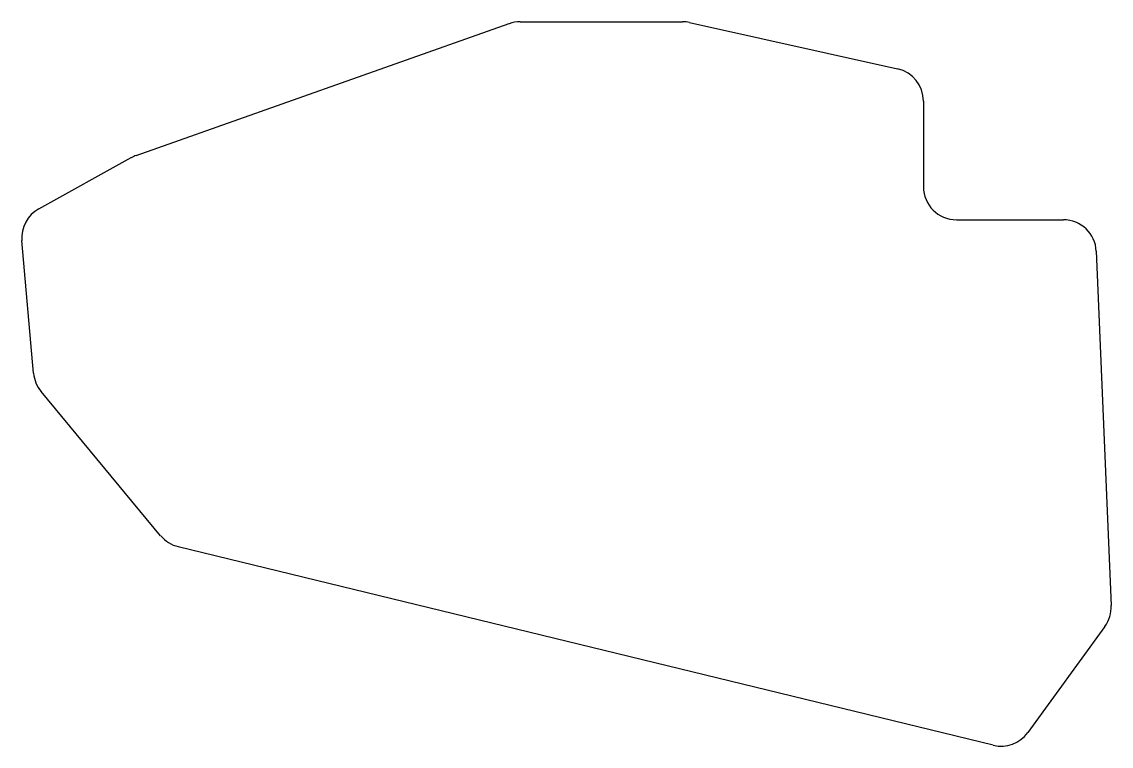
# Model space of a CAD drawing. Header units: millimetres. Extents: x 42 to 207, y -130 to -20.
import ezdxf

# ---------------------------------------------------------------- set-up
doc = ezdxf.new("R2010")
doc.units = ezdxf.units.MM

msp = doc.modelspace()

# ---------------------------------------------------------------- linework, layer by layer
for p, q in [((59.15, -40.39), (115.69, -20.42)), ((117.35, -20.14), (141.95, -20.14)), ((143.03, -20.26), (174.58, -27.27)), ((178.49, -32.15), (178.49, -45.14)), ((44.37, -48.5), (58.39, -40.73)), ((183.49, -50.14), (199.7, -50.14)), ((43.56, -73.42), (41.81, -53.31)), ((204.7, -54.93), (206.95, -108.63)), ((62.84, -98.04), (44.7, -76.18)), ((189.08, -129.8), (65.51, -99.7)), ((206, -111.78), (194.3, -127.88))]:
    msp.add_line(p, q)
for centre, start, end in [((117.35, -25.14), 90, 109.4543), ((141.95, -25.14), 77.4712, 90), ((173.49, -32.15), 0, 77.4712), ((60.81, -45.11), 109.4543, 118.9625), ((183.49, -45.14), 180, 270), ((46.79, -52.87), 118.9625, 185), ((199.7, -55.14), 2.4088, 90), ((48.55, -72.98), 185, 219.6952), ((66.69, -94.84), 219.6952, 256.3089), ((201.96, -108.84), 324, 2.4088), ((190.26, -124.95), 256.3089, 324)]:
    msp.add_arc(centre, 5, start, end)

doc.saveas('drawing.dxf')
